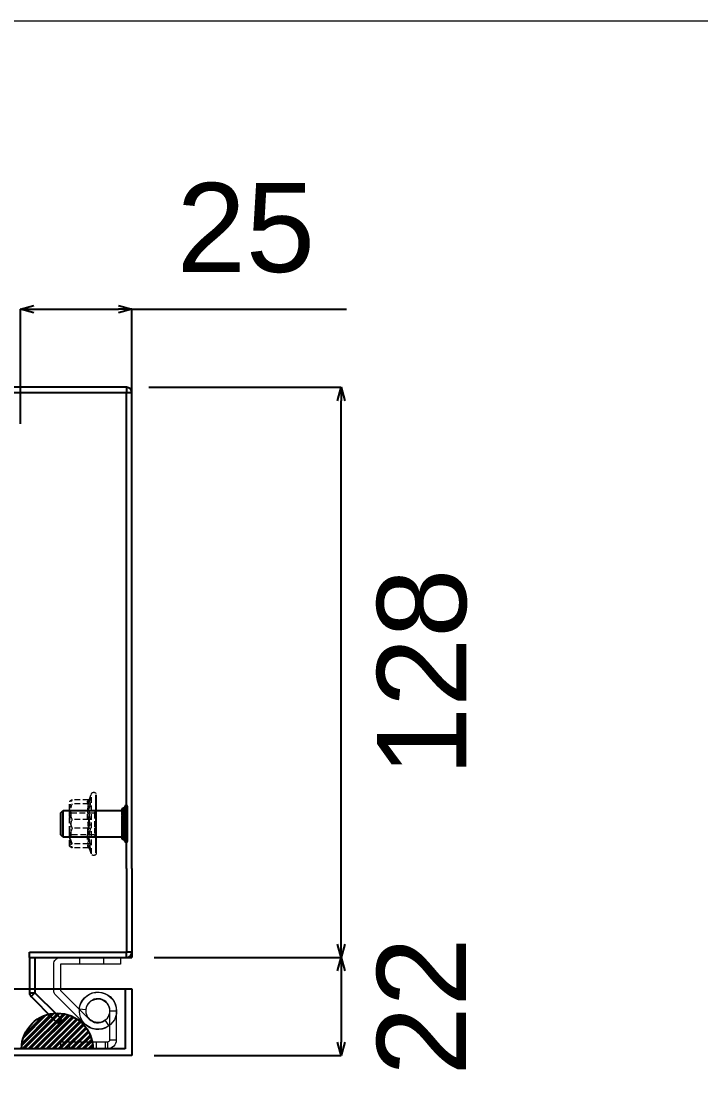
# Model space of a CAD drawing. Header units: millimetres. Extents: x 9663 to 12189, y 5163 to 6956.
# Drawn here: x 10761.7 to 10914.3, y 6684.8 to 6921.2 of the extents above; entities that cross this region are included whole.
import ezdxf
from ezdxf.lldxf.tags import DXFTag

# ---------------------------------------------------------------- set-up
doc = ezdxf.new("R2010")
doc.units = ezdxf.units.MM
doc.linetypes.add('HIDDEN', pattern=[1.905, 1.27, -0.635])
doc.layers.add('FRAME070', color=5, linetype='Continuous')
doc.styles.get("Standard").update_dxf_attribs({"font": 'arial.ttf'})
tags = doc.linetypes.add('CENTER', pattern=[50.8, 31.75, -6.35, 6.35, -6.35]).pattern_tags.tags
tags[10:11] = [DXFTag(74, 4), DXFTag(75, 0), DXFTag(340, '0'), DXFTag(46, 1.0), DXFTag(50, 0.0), DXFTag(44, 0.0), DXFTag(45, 0.0)]
tags[8:9] = [DXFTag(74, 4), DXFTag(75, 0), DXFTag(340, '0'), DXFTag(46, 1.0), DXFTag(50, 0.0), DXFTag(44, 0.0), DXFTag(45, 0.0)]
tags[6:7] = [DXFTag(74, 4), DXFTag(75, 0), DXFTag(340, '0'), DXFTag(46, 1.0), DXFTag(50, 0.0), DXFTag(44, 0.0), DXFTag(45, 0.0)]
tags[4:5] = [DXFTag(74, 4), DXFTag(75, 0), DXFTag(340, '0'), DXFTag(46, 1.0), DXFTag(50, 0.0), DXFTag(44, 0.0), DXFTag(45, 0.0)]
doc.dimstyles.new('pong', dxfattribs={"dimtxt": 20, "dimasz": 3, "dimexe": 0.18, "dimexo": 5, "dimgap": 8, "dimtad": 2, "dimdsep": 46, "dimtxsty": 'Standard', "dimblk": 'OPEN30', "dimcen": 2.5, "dimclrd": 1, "dimclre": 4, "dimclrt": 4, "dimadec": 0, "dimazin": 2, "dimtfac": 1, "dimtmove": 0, "dimatfit": 3, "dimldrblk": 'OPEN30', "dimfxl": 1, "dimtolj": 2, "dimarcsym": 0})

# ---------------------------------------------------------------- blocks, each defined once
blk = doc.blocks.new('A$C178D0ACC')
at = {"color": 7, "linetype": 'Continuous', "lineweight": 13}
blk.add_lwpolyline([(-6.75, 0), (6.75, 0), (6.75, 1.5), (-6.75, 1.5), (-6.75, 7.38), (-0.26, 13.87, -4.510709), (-1.04, 11.72), (-2.53, 11.59, 4.510709), (-1.32, 14.93), (-7.81, 8.44, 0.198912), (-8.25, 7.38), (-8.25, 1.5, 0.414214)], format="xyb", close=True, dxfattribs=at)
at = {"color": 1, "lineweight": 9}
blk.add_lwpolyline([(-2.4, 0), (2.9, 0), (2.9, 1.5), (-2.4, 1.5)], close=True, dxfattribs=at)
blk = doc.blocks.new('A$C0B7E02CE')
at = {"color": 7, "linetype": 'Continuous', "lineweight": 13}
for p, q in [((-2.65, 0), (-4.15, 0)), ((-4.15, 0), (-4.15, -6.55)), ((-2.65, 0), (-2.65, -6.55)), ((-1.56, -2.14), (-2.44, -3.36)), ((-2.65, -6.55), (-4.15, -6.55)), ((-2.15, -7.05), (-2.15, -8.55)), ((-2.15, -7.05), (-1.65, -7.05)), ((-1.65, -7.05), (-1.65, -8.55)), ((-1.65, -7.05), (0.35, -7.05)), ((0.35, -7.05), (0.35, -8.55)), ((0.35, -7.05), (6.35, -7.05)), ((6.35, -7.05), (6.35, -8.55)), ((6.35, -7.05), (8.35, -7.05)), ((8.35, -7.05), (8.35, -8.55)), ((-2.15, -8.55), (-1.65, -8.55)), ((-1.65, -8.55), (0.35, -8.55)), ((0.35, -8.55), (6.35, -8.55)), ((6.35, -8.55), (8.35, -8.55))]:
    blk.add_line(p, q, dxfattribs=at)
for centre, radius, start, end in [((0, 0), 4.15, 234, 180), ((0, 0), 2.65, 234, 180), ((-2.15, -6.55), 2, 180, 270), ((-2.15, -6.55), 0.5, 180, 270)]:
    blk.add_arc(centre, radius, start, end, dxfattribs=at)
blk = doc.blocks.new('A$C310157CF')
at = {"color": 7, "linetype": 'HIDDEN', "lineweight": 0}
for p, q in [((-5.41, 1.72), (-5.41, 5.4)), ((-3.18, 6), (-5, 6)), ((-4.46, 1.72), (-4.46, 5.4)), ((1.76, 6), (-3.18, 6)), ((2.5, 5.65), (-2.5, 5.65)), ((-0.95, 1.72), (-0.95, 5.4)), ((0.95, 1.72), (0.95, 5.4)), ((4.93, 6), (1.76, 6)), ((4.46, 1.72), (4.46, 5.4)), ((5.41, 1.72), (5.41, 5.4)), ((6.71, 1.1), (-6.72, 1.1)), ((-2.5, 0.38), (0.88, 0.38)), ((0.88, 0.38), (2.5, 0.38))]:
    blk.add_line(p, q, dxfattribs=at)
blk.add_line((6.53, 0), (-6.53, 0))
for centre, start, end in [((-6.53, 0.57), 110, 270), ((6.53, 0.57), 270, 70)]:
    blk.add_arc(centre, 0.567, start, end, dxfattribs=at)
for points, knots in [([(-3.18, 6), (-3.79, 5.92), (-4.55, 5.82), (-5.26, 5.47), (-5.41, 5.4)], [0, 0, 0, 0, 0.801462, 1, 1, 1, 1]), ([(-5.41, 5.4), (-5.27, 5.68), (-5.11, 5.99), (-4.95, 6), (-4.93, 6)], [0, 0, 0, 0, 0.896037, 1, 1, 1, 1]), ([(-1.76, 6), (-1.89, 6), (-2.78, 5.98), (-3.7, 5.71), (-4.43, 5.41), (-4.46, 5.4)], [0, 0, 0, 0, 0.148486, 0.965571, 1, 1, 1, 1]), ([(-0.95, 5.4), (-1.6, 5.68), (-2.34, 5.99), (-3.1, 6), (-3.18, 6)], [0, 0, 0, 0, 0.896037, 1, 1, 1, 1]), ([(0.95, 5.4), (0.72, 5.49), (-0.15, 5.84), (-1.07, 5.93), (-1.76, 6)], [0, 0, 0, 0, 0.263253, 1, 1, 1, 1]), ([(1.76, 6), (1.62, 6), (0.73, 5.98), (-0.18, 5.71), (-0.92, 5.41), (-0.95, 5.4)], [0, 0, 0, 0, 0.148486, 0.965571, 1, 1, 1, 1]), ([(0.95, 5.4), (1.6, 5.68), (2.34, 5.99), (3.1, 6), (3.18, 6)], [0, 0, 0, 0, 0.896035, 1, 1, 1, 1]), ([(4.46, 5.4), (4.23, 5.49), (3.36, 5.84), (2.44, 5.93), (1.76, 6)], [0, 0, 0, 0, 0.263254, 1, 1, 1, 1]), ([(3.18, 6), (3.79, 5.92), (4.55, 5.82), (5.26, 5.47), (5.41, 5.4)], [0, 0, 0, 0, 0.801465, 1, 1, 1, 1]), ([(4.93, 6), (4.8, 5.92), (4.64, 5.82), (4.49, 5.47), (4.46, 5.4)], [0, 0, 0, 0, 0.801461, 1, 1, 1, 1]), ([(5.41, 5.4), (5.27, 5.68), (5.11, 5.99), (4.95, 6), (4.93, 6)], [0, 0, 0, 0, 0.896037, 1, 1, 1, 1]), ([(-5.68, 1.34), (-5.68, 1.34), (-5.64, 1.36), (-5.56, 1.4), (-5.48, 1.49), (-5.42, 1.6), (-5.41, 1.68), (-5.41, 1.72)], [0, 0, 0, 0, 0.007907, 0.267532, 0.528602, 0.763814, 1, 1, 1, 1]), ([(-1, 1.34), (-1.18, 1.38), (-2.09, 1.59), (-3.66, 1.74), (-5.04, 1.47), (-5.68, 1.34)], [0, 0, 0, 0, 0.118083, 0.592258, 1, 1, 1, 1]), ([(-5.49, 1.48), (-5.35, 1.57), (-5.07, 1.74), (-4.81, 1.47), (-4.68, 1.34)], [0, 0, 0, 0, 0.500552, 1, 1, 1, 1]), ([(-5.41, 1.72), (-4.67, 1.85), (-3.19, 2.11), (-1.7, 1.85), (-0.95, 1.72)], [0, 0, 0, 0, 0.492149, 1, 1, 1, 1]), ([(-4.46, 1.72), (-4.61, 1.85), (-4.93, 2.11), (-5.25, 1.85), (-5.41, 1.72)], [0, 0, 0, 0, 0.492148, 1, 1, 1, 1]), ([(-4.46, 1.72), (-4.46, 1.68), (-4.47, 1.6), (-4.52, 1.49), (-4.59, 1.4), (-4.65, 1.36), (-4.68, 1.34), (-4.68, 1.34)], [0, 0, 0, 0, 0.236185, 0.471405, 0.732466, 0.992087, 1, 1, 1, 1]), ([(-4.68, 1.34), (-4.46, 1.38), (-3.35, 1.59), (-1.43, 1.74), (0.23, 1.47), (1, 1.34)], [0, 0, 0, 0, 0.118083, 0.592258, 1, 1, 1, 1]), ([(0.95, 1.72), (0.06, 1.85), (-1.74, 2.11), (-3.54, 1.85), (-4.46, 1.72)], [0, 0, 0, 0, 0.492148, 1, 1, 1, 1]), ([(-1, 1.34), (-0.99, 1.34), (-0.99, 1.36), (-0.97, 1.4), (-0.96, 1.49), (-0.95, 1.6), (-0.95, 1.68), (-0.95, 1.72)], [0, 0, 0, 0, 0.007908, 0.267532, 0.528599, 0.763814, 1, 1, 1, 1]), ([(4.68, 1.34), (4.46, 1.38), (3.35, 1.59), (1.43, 1.74), (-0.23, 1.47), (-1, 1.34)], [0, 0, 0, 0, 0.118084, 0.592258, 1, 1, 1, 1]), ([(-0.95, 1.72), (-0.06, 1.85), (1.74, 2.11), (3.54, 1.85), (4.46, 1.72)], [0, 0, 0, 0, 0.492149, 1, 1, 1, 1]), ([(5.41, 1.72), (4.67, 1.85), (3.19, 2.11), (1.7, 1.85), (0.95, 1.72)], [0, 0, 0, 0, 0.492147, 1, 1, 1, 1]), ([(0.95, 1.72), (0.95, 1.68), (0.95, 1.6), (0.96, 1.49), (0.97, 1.4), (0.99, 1.36), (0.99, 1.34), (1, 1.34)], [0, 0, 0, 0, 0.236186, 0.471401, 0.732468, 0.992092, 1, 1, 1, 1]), ([(1, 1.34), (1.18, 1.38), (2.09, 1.59), (3.66, 1.74), (5.04, 1.47), (5.68, 1.34)], [0, 0, 0, 0, 0.118083, 0.592257, 1, 1, 1, 1]), ([(4.46, 1.72), (4.61, 1.85), (4.93, 2.11), (5.25, 1.85), (5.41, 1.72)], [0, 0, 0, 0, 0.492148, 1, 1, 1, 1]), ([(4.68, 1.34), (4.68, 1.34), (4.65, 1.36), (4.59, 1.4), (4.52, 1.49), (4.47, 1.6), (4.46, 1.68), (4.46, 1.72)], [0, 0, 0, 0, 0.007913, 0.267525, 0.5286, 0.763814, 1, 1, 1, 1]), ([(5.68, 1.34), (5.64, 1.38), (5.43, 1.59), (5.09, 1.74), (4.81, 1.47), (4.68, 1.34)], [0, 0, 0, 0, 0.118084, 0.592259, 1, 1, 1, 1]), ([(5.3, 1.62), (5.3, 1.62), (5.32, 1.63), (5.39, 1.6), (5.49, 1.47), (5.51, 1.45)], [0, 0, 0, 0, 0.006763, 0.854115, 1, 1, 1, 1]), ([(5.41, 1.72), (5.41, 1.68), (5.42, 1.6), (5.48, 1.49), (5.56, 1.4), (5.64, 1.36), (5.68, 1.34), (5.68, 1.34)], [0, 0, 0, 0, 0.236186, 0.471402, 0.732454, 0.992093, 1, 1, 1, 1])]:
    blk.add_open_spline(points, degree=3, knots=knots, dxfattribs=at)
for points in [[(-3, 6), (-2.5, 5.65)], [(-2.5, 5.65), (-2.5, 0.38)], [(2.5, 5.65), (3, 6)], [(2.5, 0.38), (2.5, 5.65)], [(-5.34, 1.61), (-6.73, 1.1)], [(-5.52, 1.43), (-5.48, 1.47)], [(-5.35, 1.6), (-5.33, 1.6)], [(-2.5, 0.38), (-3, 0.03)], [(-3, 0.03), (-3, 0)], [(3, 0.03), (2.5, 0.38)], [(3, 0), (3, 0.03)], [(6.73, 1.1), (5.34, 1.61)], [(5.51, 1.45), (5.52, 1.43)]]:
    blk.add_open_spline(points, degree=1, dxfattribs=at)
blk = doc.blocks.new('A$C1EE243DC')
for p, q in [((-14.99, -2.41), (-14.99, 2.41)), ((-14.4, -0.75), (-14.4, 3)), ((-14.4, -3), (-14.4, -0.75))]:
    blk.add_line(p, q)
at = {"color": 0, "linetype": 'ByBlock', "lineweight": -2}
for p, q in [((-1.19, 3.35), (-1.19, 3.37)), ((-1.19, 3.34), (-1.19, 3.35)), ((-1.19, 3.14), (-1.19, 3.34)), ((-1.19, 2.78), (-1.19, 3.14)), ((-0.82, 2.98), (-1.19, 2.98)), ((-0.82, 2.98), (-1.19, 2.98)), ((-0.82, 2.97), (-1.19, 2.97)), ((-0.82, 2.96), (-1.19, 2.96)), ((-0.82, 2.8), (-1.19, 2.8)), ((-0.82, 2.78), (-1.19, 2.78)), ((-0.82, 2.76), (-1.19, 2.76)), ((-1.19, 2.66), (-1.19, 2.75)), ((-0.82, 2.74), (-1.19, 2.74)), ((-1.19, 2.11), (-1.19, 2.66)), ((-0.82, 2.43), (-1.19, 2.43)), ((-0.82, 2.39), (-1.19, 2.39)), ((-0.82, 2.37), (-1.19, 2.37)), ((-0.82, 3.34), (-0.82, 3.37)), ((-0.59, 3.35), (-0.82, 3.35)), ((-0.82, 3.34), (-0.82, 3.14)), ((-0.59, 3.34), (-0.82, 3.34)), ((-0.59, 3.33), (-0.82, 3.33)), ((-0.59, 3.33), (-0.82, 3.33)), ((-0.59, 3.14), (-0.82, 3.14)), ((-0.82, 2.66), (-0.82, 3.14)), ((-0.59, 3.13), (-0.82, 3.13)), ((-0.59, 3.12), (-0.82, 3.12)), ((-0.59, 3.06), (-0.82, 3.06)), ((-0.59, 2.75), (-0.82, 2.75)), ((-0.82, 2.66), (-0.82, 2.39)), ((-0.59, 2.66), (-0.82, 2.66)), ((-0.59, 2.65), (-0.82, 2.65)), ((-0.59, 2.63), (-0.82, 2.63)), ((-0.82, 2.08), (-0.82, 2.39)), ((-0.59, -0.96), (-0.59, 3.8)), ((0, -3.8), (0, 3.8)), ((-0.82, 2.33), (-1.19, 2.33)), ((-1.19, 1.84), (-1.19, 2.11)), ((-1.19, 1.89), (-1.19, 1.81)), ((-0.82, 1.89), (-1.19, 1.89)), ((-0.82, 1.84), (-1.19, 1.84)), ((-0.82, 1.81), (-1.19, 1.81)), ((-1.19, 1.42), (-1.19, 1.76)), ((-0.82, 1.76), (-1.19, 1.76)), ((-1.19, 1.27), (-1.19, 1.42)), ((-1.19, 0.51), (-1.19, 1.27)), ((-0.82, 1.22), (-1.19, 1.22)), ((-0.82, 1.17), (-1.19, 1.17)), ((-0.82, 1.13), (-1.19, 1.13)), ((-0.82, 1.07), (-1.19, 1.07)), ((-1.19, 0.41), (-1.19, 0.51)), ((-1.19, 0.47), (-1.19, 0.37)), ((-0.82, 0.47), (-1.19, 0.47)), ((-0.82, 0.41), (-1.19, 0.41)), ((-1.19, -0.3), (-1.19, 0.41)), ((-0.82, 0.37), (-1.19, 0.37)), ((-0.82, 0.31), (-1.19, 0.31)), ((-0.59, 2.11), (-0.82, 2.11)), ((-0.82, 1.27), (-0.82, 2.11)), ((-0.59, 2.08), (-0.82, 2.08)), ((-0.59, 2.07), (-0.82, 2.07)), ((-0.59, 1.94), (-0.82, 1.94)), ((-0.59, 1.42), (-0.82, 1.42)), ((-0.82, 1.27), (-0.82, 1.17)), ((-0.59, 1.27), (-0.82, 1.27)), ((-0.59, 1.25), (-0.82, 1.25)), ((-0.59, 1.22), (-0.82, 1.22)), ((-0.82, 0.48), (-0.82, 1.07)), ((-0.59, 0.51), (-0.82, 0.51)), ((-0.82, -0.46), (-0.82, 0.51)), ((-0.59, 0.48), (-0.82, 0.48)), ((-0.59, 0.46), (-0.82, 0.46)), ((-0.59, 0.3), (-0.82, 0.3)), ((-1.19, -0.31), (-1.19, -0.3)), ((-1.19, -0.3), (-1.19, -0.37)), ((-0.82, -0.31), (-1.19, -0.31)), ((-0.82, -0.37), (-1.19, -0.37)), ((-1.19, -0.46), (-1.19, -0.37)), ((-0.82, -0.41), (-1.19, -0.41)), ((-1.19, -1.22), (-1.19, -0.46)), ((-0.82, -0.47), (-1.19, -0.47)), ((-0.82, -1.07), (-1.19, -1.07)), ((-0.82, -1.13), (-1.19, -1.13)), ((-0.82, -1.17), (-1.19, -1.17)), ((-1.19, -1.27), (-1.19, -1.22)), ((-0.82, -1.22), (-1.19, -1.22)), ((-1.19, -1.76), (-1.19, -1.25)), ((-0.82, -1.76), (-1.19, -1.76)), ((-0.82, -1.81), (-1.19, -1.81)), ((-1.19, -2.07), (-1.19, -1.81)), ((-0.82, -1.84), (-1.19, -1.84)), ((-0.82, -1.89), (-1.19, -1.89)), ((-1.19, -2.63), (-1.19, -2.07)), ((-0.82, -2.33), (-1.19, -2.33)), ((-0.59, -0.3), (-0.82, -0.3)), ((-0.59, -0.46), (-0.82, -0.46)), ((-0.82, -0.46), (-0.82, -0.51)), ((-0.82, -1.13), (-0.82, -0.48)), ((-0.59, -0.48), (-0.82, -0.48)), ((-0.59, -0.51), (-0.82, -0.51)), ((-0.82, -1.13), (-0.82, -1.22)), ((-0.82, -2.07), (-0.82, -1.22)), ((-0.59, -1.22), (-0.82, -1.22)), ((-0.59, -1.25), (-0.82, -1.25)), ((-0.59, -1.27), (-0.82, -1.27)), ((-0.59, -1.42), (-0.82, -1.42)), ((-0.59, -1.94), (-0.82, -1.94)), ((-0.59, -2.07), (-0.82, -2.07)), ((-0.82, -2.07), (-0.82, -2.11)), ((-0.82, -2.37), (-0.82, -2.08)), ((-0.59, -2.08), (-0.82, -2.08)), ((-0.59, -2.11), (-0.82, -2.11)), ((-0.59, -3.8), (-0.59, -0.96)), ((-0.82, -2.37), (-1.19, -2.37)), ((-0.82, -2.39), (-1.19, -2.39)), ((-0.82, -2.43), (-1.19, -2.43)), ((-1.19, -2.66), (-1.19, -2.63)), ((-1.19, -2.76), (-1.19, -2.65)), ((-0.82, -2.74), (-1.19, -2.74)), ((-0.82, -2.76), (-1.19, -2.76)), ((-1.19, -3.12), (-1.19, -2.76)), ((-0.82, -2.78), (-1.19, -2.78)), ((-0.82, -2.8), (-1.19, -2.8)), ((-0.82, -2.96), (-1.19, -2.96)), ((-0.82, -2.97), (-1.19, -2.97)), ((-0.82, -2.98), (-1.19, -2.98)), ((-0.82, -2.98), (-1.19, -2.98)), ((-1.19, -3.33), (-1.19, -3.12)), ((-1.19, -3.34), (-1.19, -3.33)), ((-1.19, -3.35), (-1.19, -3.37)), ((-0.82, -2.37), (-0.82, -2.63)), ((-0.82, -3.12), (-0.82, -2.63)), ((-0.59, -2.63), (-0.82, -2.63)), ((-0.59, -2.65), (-0.82, -2.65)), ((-0.59, -2.66), (-0.82, -2.66)), ((-0.59, -2.75), (-0.82, -2.75)), ((-0.59, -3.06), (-0.82, -3.06)), ((-0.59, -3.12), (-0.82, -3.12)), ((-0.82, -3.12), (-0.82, -3.33)), ((-0.59, -3.13), (-0.82, -3.13)), ((-0.59, -3.14), (-0.82, -3.14)), ((-0.82, -3.37), (-0.82, -3.33)), ((-0.59, -3.33), (-0.82, -3.33)), ((-0.59, -3.33), (-0.82, -3.33)), ((-0.59, -3.34), (-0.82, -3.34)), ((-0.59, -3.35), (-0.82, -3.35))]:
    blk.add_line(p, q, dxfattribs=at)
for centre, start, end in [((-0.3, 3.8), 0, 180), ((-0.3, -3.8), 180, 0)]:
    blk.add_arc(centre, 0.297, start, end, dxfattribs=at)
for points in [[(-14.99, 2.41), (-14.4, 3)], [(-14.4, 3), (-0.82, 3)], [(-14.4, -3), (-14.99, -2.41)], [(-0.82, -3), (-14.4, -3)]]:
    blk.add_open_spline(points, degree=1)
for points in [[(-1.19, 3.37), (-0.59, 3.73)], [(-0.82, 3.37), (-0.59, 3.37)], [(0, 3.8), (0.01, 3.8)], [(-0.59, -3.74), (-1.19, -3.37)], [(-0.59, -3.37), (-0.82, -3.37)], [(0.01, -3.8), (0, -3.8)]]:
    blk.add_open_spline(points, degree=1, dxfattribs=at)
for points, knots in [([(-1.19, 3.35), (-1.08, 3.42), (-0.88, 3.55), (-0.68, 3.67), (-0.59, 3.72)], [0, 0, 0, 0, 0.559493, 1, 1, 1, 1]), ([(-0.59, 3.7), (-0.68, 3.65), (-0.88, 3.53), (-1.08, 3.4), (-1.19, 3.33)], [0, 0, 0, 0, 0.440507, 1, 1, 1, 1]), ([(-0.59, 3.69), (-0.78, 3.58), (-0.98, 3.46), (-1.18, 3.34), (-1.19, 3.34)], [0, 0, 0, 0, 0.950163, 1, 1, 1, 1]), ([(-1.19, 3.33), (-1.07, 3.4), (-0.87, 3.52), (-0.67, 3.64), (-0.59, 3.68)], [0, 0, 0, 0, 0.625372, 1, 1, 1, 1]), ([(-1.19, 3.14), (-1.18, 3.14), (-0.98, 3.26), (-0.78, 3.38), (-0.59, 3.5)], [0, 0, 0, 0, 0.049832, 1, 1, 1, 1]), ([(-0.59, 3.48), (-0.67, 3.43), (-0.87, 3.31), (-1.07, 3.19), (-1.19, 3.12)], [0, 0, 0, 0, 0.374629, 1, 1, 1, 1]), ([(-0.59, 3.45), (-0.67, 3.41), (-0.87, 3.3), (-1.07, 3.19), (-1.19, 3.13)], [0, 0, 0, 0, 0.374627, 1, 1, 1, 1]), ([(-1.19, 3.06), (-1.07, 3.12), (-0.87, 3.23), (-0.67, 3.33), (-0.59, 3.37)], [0, 0, 0, 0, 0.625372, 1, 1, 1, 1]), ([(-1.19, 2.75), (-1.07, 2.82), (-0.87, 2.93), (-0.67, 3.04), (-0.59, 3.08)], [0, 0, 0, 0, 0.625373, 1, 1, 1, 1]), ([(-0.59, 2.96), (-0.67, 2.92), (-0.87, 2.82), (-1.07, 2.71), (-1.19, 2.65)], [0, 0, 0, 0, 0.374626, 1, 1, 1, 1]), ([(-0.59, 2.92), (-0.67, 2.89), (-0.87, 2.8), (-1.07, 2.71), (-1.19, 2.66)], [0, 0, 0, 0, 0.374627, 1, 1, 1, 1]), ([(-1.19, 2.63), (-1.07, 2.68), (-0.87, 2.77), (-0.67, 2.85), (-0.59, 2.89)], [0, 0, 0, 0, 0.625374, 1, 1, 1, 1]), ([(-1.19, 2.11), (-1.07, 2.16), (-0.87, 2.25), (-0.67, 2.34), (-0.59, 2.37)], [0, 0, 0, 0, 0.625373, 1, 1, 1, 1]), ([(-0.59, 2.33), (-0.67, 2.3), (-0.87, 2.21), (-1.07, 2.12), (-1.19, 2.07)], [0, 0, 0, 0, 0.374627, 1, 1, 1, 1]), ([(-0.59, 2.28), (-0.67, 2.25), (-0.87, 2.19), (-1.07, 2.12), (-1.19, 2.08)], [0, 0, 0, 0, 0.374628, 1, 1, 1, 1]), ([(-1.19, 1.94), (-1.07, 1.98), (-0.87, 2.03), (-0.67, 2.09), (-0.59, 2.11)], [0, 0, 0, 0, 0.625373, 1, 1, 1, 1]), ([(-1.19, 1.42), (-1.07, 1.46), (-0.87, 1.52), (-0.67, 1.58), (-0.59, 1.61)], [0, 0, 0, 0, 0.625375, 1, 1, 1, 1]), ([(-0.59, 1.43), (-0.67, 1.4), (-0.87, 1.35), (-1.07, 1.29), (-1.19, 1.25)], [0, 0, 0, 0, 0.374626, 1, 1, 1, 1]), ([(-0.59, 1.37), (-0.67, 1.35), (-0.87, 1.32), (-1.07, 1.29), (-1.19, 1.27)], [0, 0, 0, 0, 0.374623, 1, 1, 1, 1]), ([(-1.19, 1.22), (-1.08, 1.24), (-0.88, 1.27), (-0.68, 1.3), (-0.59, 1.31)], [0, 0, 0, 0, 0.559496, 1, 1, 1, 1]), ([(-1.19, 0.51), (-1.07, 0.53), (-0.87, 0.57), (-0.67, 0.6), (-0.59, 0.61)], [0, 0, 0, 0, 0.625376, 1, 1, 1, 1]), ([(-0.59, 0.56), (-0.68, 0.54), (-0.88, 0.51), (-1.08, 0.48), (-1.19, 0.46)], [0, 0, 0, 0, 0.440504, 1, 1, 1, 1]), ([(-0.59, 0.49), (-0.78, 0.49), (-0.98, 0.48), (-1.18, 0.48), (-1.19, 0.48)], [0, 0, 0, 0, 0.950166, 1, 1, 1, 1]), ([(-1.19, 0.3), (-1.08, 0.3), (-0.88, 0.3), (-0.68, 0.29), (-0.59, 0.29)], [0, 0, 0, 0, 0.559496, 1, 1, 1, 1]), ([(-1.19, -0.3), (-1.18, -0.3), (-0.98, -0.3), (-0.78, -0.3), (-0.59, -0.29)], [0, 0, 0, 0, 0.049834, 1, 1, 1, 1]), ([(-0.59, -0.56), (-0.78, -0.53), (-0.98, -0.49), (-1.18, -0.46), (-1.19, -0.46)], [0, 0, 0, 0, 0.950161, 1, 1, 1, 1]), ([(-0.59, -0.49), (-0.68, -0.49), (-0.88, -0.49), (-1.08, -0.48), (-1.19, -0.48)], [0, 0, 0, 0, 0.440504, 1, 1, 1, 1]), ([(-1.19, -0.51), (-1.07, -0.53), (-0.87, -0.57), (-0.67, -0.6), (-0.59, -0.61)], [0, 0, 0, 0, 0.625377, 1, 1, 1, 1]), ([(-1.19, -1.22), (-1.18, -1.22), (-0.98, -1.25), (-0.78, -1.28), (-0.59, -1.31)], [0, 0, 0, 0, 0.049837, 1, 1, 1, 1]), ([(-0.59, -1.43), (-0.67, -1.4), (-0.87, -1.35), (-1.07, -1.29), (-1.19, -1.25)], [0, 0, 0, 0, 0.374627, 1, 1, 1, 1]), ([(-0.59, -1.37), (-0.67, -1.35), (-0.87, -1.32), (-1.07, -1.29), (-1.19, -1.27)], [0, 0, 0, 0, 0.374623, 1, 1, 1, 1]), ([(-1.19, -1.42), (-1.07, -1.46), (-0.87, -1.52), (-0.67, -1.58), (-0.59, -1.61)], [0, 0, 0, 0, 0.625378, 1, 1, 1, 1]), ([(-1.19, -1.94), (-1.07, -1.98), (-0.87, -2.03), (-0.67, -2.09), (-0.59, -2.11)], [0, 0, 0, 0, 0.625373, 1, 1, 1, 1]), ([(-0.59, -2.33), (-0.67, -2.3), (-0.87, -2.21), (-1.07, -2.12), (-1.19, -2.07)], [0, 0, 0, 0, 0.374627, 1, 1, 1, 1]), ([(-0.59, -2.28), (-0.67, -2.25), (-0.87, -2.19), (-1.07, -2.12), (-1.19, -2.08)], [0, 0, 0, 0, 0.374625, 1, 1, 1, 1]), ([(-1.19, -2.11), (-1.07, -2.16), (-0.87, -2.25), (-0.67, -2.34), (-0.59, -2.37)], [0, 0, 0, 0, 0.625373, 1, 1, 1, 1]), ([(-1.19, -2.63), (-1.07, -2.68), (-0.87, -2.77), (-0.67, -2.85), (-0.59, -2.89)], [0, 0, 0, 0, 0.625373, 1, 1, 1, 1]), ([(-0.59, -2.96), (-0.67, -2.92), (-0.87, -2.82), (-1.07, -2.71), (-1.19, -2.65)], [0, 0, 0, 0, 0.374628, 1, 1, 1, 1]), ([(-0.59, -2.92), (-0.67, -2.89), (-0.87, -2.8), (-1.07, -2.71), (-1.19, -2.66)], [0, 0, 0, 0, 0.374623, 1, 1, 1, 1]), ([(-1.19, -2.75), (-1.07, -2.82), (-0.87, -2.93), (-0.67, -3.04), (-0.59, -3.08)], [0, 0, 0, 0, 0.625376, 1, 1, 1, 1]), ([(-1.19, -3.06), (-1.07, -3.12), (-0.87, -3.23), (-0.67, -3.33), (-0.59, -3.37)], [0, 0, 0, 0, 0.625374, 1, 1, 1, 1]), ([(-0.59, -3.48), (-0.67, -3.43), (-0.87, -3.31), (-1.07, -3.19), (-1.19, -3.12)], [0, 0, 0, 0, 0.374626, 1, 1, 1, 1]), ([(-0.59, -3.45), (-0.67, -3.41), (-0.87, -3.3), (-1.07, -3.19), (-1.19, -3.13)], [0, 0, 0, 0, 0.374629, 1, 1, 1, 1]), ([(-1.19, -3.14), (-1.08, -3.21), (-0.88, -3.32), (-0.68, -3.44), (-0.59, -3.5)], [0, 0, 0, 0, 0.559499, 1, 1, 1, 1]), ([(-1.19, -3.33), (-1.07, -3.4), (-0.87, -3.52), (-0.67, -3.64), (-0.59, -3.68)], [0, 0, 0, 0, 0.625375, 1, 1, 1, 1]), ([(-0.59, -3.7), (-0.78, -3.59), (-0.98, -3.46), (-1.18, -3.34), (-1.19, -3.33)], [0, 0, 0, 0, 0.950171, 1, 1, 1, 1]), ([(-0.59, -3.69), (-0.68, -3.64), (-0.88, -3.52), (-1.08, -3.4), (-1.19, -3.34)], [0, 0, 0, 0, 0.440507, 1, 1, 1, 1]), ([(-1.19, -3.35), (-1.18, -3.36), (-0.98, -3.48), (-0.78, -3.61), (-0.59, -3.72)], [0, 0, 0, 0, 0.049829, 1, 1, 1, 1])]:
    blk.add_open_spline(points, degree=3, knots=knots, dxfattribs=at)
at = {"xscale": -1, "rotation": 90}
blk.add_blockref('A$C310157CF', (-6.99, 0), dxfattribs=at)
blk = doc.blocks.new('_Open30')
at = {"color": 0, "linetype": 'ByBlock', "lineweight": -2}
for p, q in [((-1, 0.268), (0, 0)), ((0, 0), (-1, -0.268)), ((0, 0), (-1, 0))]:
    blk.add_line(p, q, dxfattribs=at)
blk = doc.blocks.new('*D3319')
at = {"color": 4, "linetype": 'CENTER', "lineweight": -2}
for p, q in [((10761.62, 6830.74), (10761.62, 6856.48)), ((10786.62, 6830.74), (10786.62, 6856.48))]:
    blk.add_line(p, q, dxfattribs=at)
at = {"color": 1, "lineweight": -2}
for p, q in [((10764.62, 6856.48), (10783.62, 6856.48)), ((10786.62, 6856.48), (10834.76, 6856.48))]:
    blk.add_line(p, q, dxfattribs=at)
at = {"layer": 'DEFPOINTS', "color": 0}
for p in [(10786.62, 6856.48), (10761.62, 6825.74), (10786.62, 6825.74)]:
    blk.add_point(p, dxfattribs=at)
at = {"color": 1, "lineweight": -2, "xscale": 3, "yscale": 3, "zscale": 3, "rotation": 180}
blk.add_blockref('_Open30', (10761.62, 6856.48), dxfattribs=at)
at = {"color": 1, "lineweight": -2, "xscale": 3, "yscale": 3, "zscale": 3}
blk.add_blockref('_Open30', (10786.62, 6856.48), dxfattribs=at)
at = {"color": 4, "insert": (10812.19, 6874.69), "char_height": 20, "attachment_point": 5}
blk.add_mtext('\\A2;25', dxfattribs=at)
blk = doc.blocks.new('*D3322')
at = {"color": 4, "linetype": 'CENTER', "lineweight": -2}
for p, q in [((10790.42, 6838.94), (10833.58, 6838.94)), ((10791.62, 6710.94), (10833.58, 6710.94))]:
    blk.add_line(p, q, dxfattribs=at)
at = {"color": 1, "lineweight": -2}
blk.add_line((10833.58, 6713.94), (10833.58, 6835.94), dxfattribs=at)
at = {"layer": 'DEFPOINTS', "color": 0}
for p in [(10785.42, 6838.94), (10833.58, 6838.94), (10786.62, 6710.94)]:
    blk.add_point(p, dxfattribs=at)
at = {"color": 1, "lineweight": -2, "xscale": 3, "yscale": 3, "zscale": 3}
for p, rotation in [((10833.58, 6838.94), 90), ((10833.58, 6710.94), 270)]:
    blk.add_blockref('_Open30', p, dxfattribs=dict(at, rotation=rotation))
at = {"color": 4, "insert": (10851.79, 6774.94), "char_height": 20, "attachment_point": 5, "rotation": 90}
blk.add_mtext('\\A2;128', dxfattribs=at)
blk = doc.blocks.new('*D3323')
at = {"color": 4, "linetype": 'CENTER', "lineweight": -2}
for p, q in [((10791.62, 6710.94), (10833.58, 6710.94)), ((10791.62, 6688.94), (10833.58, 6688.94))]:
    blk.add_line(p, q, dxfattribs=at)
at = {"color": 1, "lineweight": -2}
blk.add_line((10833.58, 6707.94), (10833.58, 6691.94), dxfattribs=at)
at = {"layer": 'DEFPOINTS', "color": 0}
for p in [(10786.62, 6710.94), (10786.62, 6688.94), (10833.58, 6688.94)]:
    blk.add_point(p, dxfattribs=at)
at = {"color": 1, "lineweight": -2, "xscale": 3, "yscale": 3, "zscale": 3}
for p, rotation in [((10833.58, 6710.94), 90), ((10833.58, 6688.94), 270)]:
    blk.add_blockref('_Open30', p, dxfattribs=dict(at, rotation=rotation))
at = {"color": 4, "insert": (10851.62, 6699.94), "char_height": 20, "attachment_point": 5, "rotation": 90}
blk.add_mtext('\\A2;22', dxfattribs=at)

msp = doc.modelspace()

# ---------------------------------------------------------------- hatches: boundary and pattern name
h = msp.add_hatch()
h.set_pattern_fill('ANSI32', color=3, scale=0.1)
h.set_pattern_definition([(45, (7562.4503, -736.1327), (-0.67351921, 0.67351921), []), (45, (7562.8993, -736.1327), (-0.67351921, 0.67351921), [])])
edge = h.paths.add_edge_path()
edge.add_line((10777.856, 6690.438), (10761.856, 6690.438))
edge.add_arc((10769.856, 6690.438), 8, 0, 180, ccw=False)

# ---------------------------------------------------------------- linework, layer by layer
at = {"color": 7, "linetype": 'Continuous', "lineweight": 25}
for p, q in [((10785.418, 6838.938), (10487.818, 6838.938)), ((10785.418, 6838.938), (10785.418, 6837.738)), ((10785.418, 6837.738), (10487.818, 6837.738)), ((10786.618, 6837.738), (10785.418, 6837.738)), ((10785.418, 6730.938), (10785.418, 6837.738)), ((10786.618, 6730.938), (10786.618, 6837.738)), ((10785.418, 6730.938), (10785.418, 6712.138)), ((10786.618, 6730.938), (10786.618, 6710.938)), ((10763.618, 6710.938), (10763.618, 6712.138)), ((10763.618, 6712.138), (10785.218, 6712.138)), ((10763.618, 6710.938), (10786.618, 6710.938)), ((10763.618, 6710.938), (10763.618, 6703.035)), ((10764.818, 6710.938), (10764.818, 6703.035)), ((10785.418, 6712.138), (10785.218, 6712.138)), ((10786.618, 6712.138), (10785.418, 6712.138)), ((10785.418, 6710.938), (10785.418, 6712.138)), ((10763.618, 6703.035), (10764.818, 6703.035)), ((10763.969, 6702.187), (10764.818, 6703.035)), ((10763.969, 6702.187), (10768.89, 6697.265)), ((10764.818, 6703.035), (10769.739, 6698.114)), ((10768.89, 6697.265), (10769.739, 6698.114)), ((10768.89, 6697.265), (10769.982, 6696.174)), ((10769.739, 6698.114), (10770.83, 6697.023)), ((10769.982, 6696.174), (10770.83, 6697.023))]:
    msp.add_line(p, q, dxfattribs=at)
at = {"color": 2}
for p, q in [((10486.618, 6703.938), (10786.618, 6703.938)), ((10488.118, 6703.938), (10785.118, 6703.938)), ((10785.118, 6703.938), (10785.118, 6690.438)), ((10786.618, 6703.938), (10786.618, 6688.938)), ((10785.118, 6690.438), (10488.118, 6690.438)), ((10786.618, 6688.938), (10486.618, 6688.938))]:
    msp.add_line(p, q, dxfattribs=at)
at = {"color": 3}
msp.add_lwpolyline([(10777.856, 6690.438), (10761.856, 6690.438, -1)], format="xyb", close=True, dxfattribs=at)
at = {"color": 7, "linetype": 'Continuous', "lineweight": 25}
for centre, start, end in [((10785.418, 6837.738), 0, 90), ((10785.418, 6712.138), 270, 0), ((10764.818, 6703.035), 180, 225)]:
    msp.add_arc(centre, 1.2, start, end, dxfattribs=at)
at = {"layer": 'FRAME070', "lineweight": 9}
msp.add_line((12152.079, 6921.164), (9695.191, 6921.164), dxfattribs=at)
msp.add_line((12152.079, 6921.164), (9695.191, 6921.164), dxfattribs=at)

# ---------------------------------------------------------------- block references
at = {"color": 2}
msp.add_blockref('A$C1EE243DC', (10785.618, 6740.938), dxfattribs=at)
at = {"color": 2, "lineweight": 9, "xscale": -1, "rotation": 180}
msp.add_blockref('A$C178D0ACC', (10777.318, 6710.938), dxfattribs=at)
at = {"color": 2, "xscale": -1}
msp.add_blockref('A$C0B7E02CE', (10778.968, 6698.978), dxfattribs=at)

# ---------------------------------------------------------------- dimensions: what is measured, and where the dimension line sits
at = {"color": 2}
dim = msp.add_linear_dim(base=(10786.618, 6856.478), p1=(10761.618, 6825.738), p2=(10786.618, 6825.738), dimstyle='pong', dxfattribs=at)
dim.commit()
dim.dimension.update_dxf_attribs({"geometry": '*D3319', "text_midpoint": (10812.188, 6874.689)})
dim = msp.add_linear_dim(base=(10833.577, 6838.938), p1=(10786.618, 6710.938), p2=(10785.418, 6838.938), angle=90, dimstyle='pong', dxfattribs=at)
dim.commit()
dim.dimension.update_dxf_attribs({"geometry": '*D3322', "text_midpoint": (10851.789, 6774.938)})
dim = msp.add_linear_dim(base=(10833.577, 6688.938), p1=(10786.618, 6710.938), p2=(10786.618, 6688.938), angle=90, dimstyle='pong', dxfattribs=at)
dim.commit()
dim.dimension.update_dxf_attribs({"geometry": '*D3323', "text_midpoint": (10833.577, 6699.938), "dimtype": 160})

doc.saveas('drawing.dxf')
